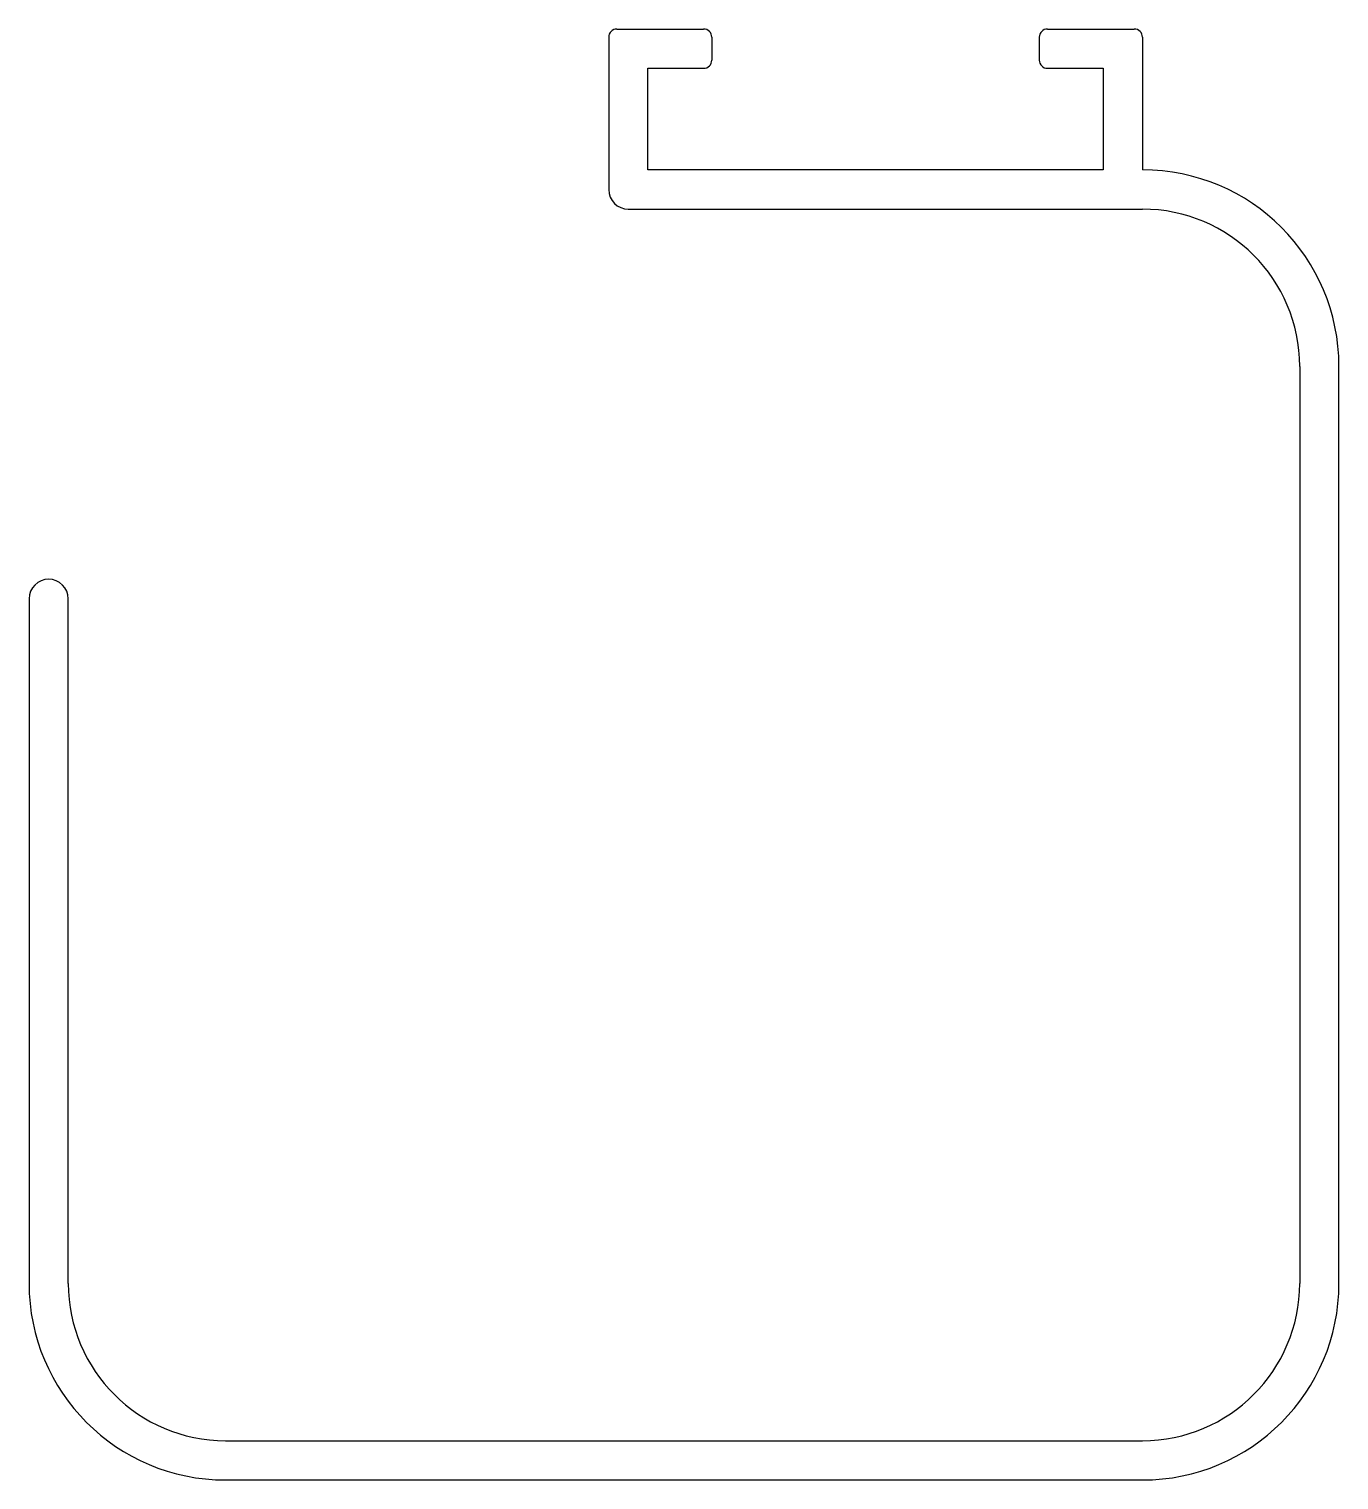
# Model space of a CAD drawing. Extents: x 2189.2 to 2229.2, y 1321 to 1365.3.
import ezdxf

# ---------------------------------------------------------------- set-up
doc = ezdxf.new("R2010")
doc.units = 0
doc.layers.get('0').update_dxf_attribs({"linetype": 'CONTINUOUS'})

msp = doc.modelspace()

# ---------------------------------------------------------------- linework, layer by layer
at = {"color": 0}
for p, q in [((2206.88, 1365.067), (2206.88, 1360.417)), ((2207.13, 1365.317), (2209.78, 1365.317)), ((2210.03, 1365.067), (2210.03, 1364.367)), ((2220.03, 1365.067), (2220.03, 1364.367)), ((2220.28, 1365.317), (2222.93, 1365.317)), ((2223.18, 1365.067), (2223.18, 1361.017)), ((2208.08, 1361.017), (2208.08, 1364.117)), ((2208.08, 1364.117), (2209.78, 1364.117)), ((2220.28, 1364.117), (2221.98, 1364.117)), ((2221.98, 1364.117), (2221.98, 1361.017)), ((2221.98, 1361.017), (2208.08, 1361.017)), ((2207.48, 1359.817), (2223.18, 1359.817)), ((2227.98, 1355.017), (2227.98, 1327.017)), ((2229.18, 1327.017), (2229.18, 1355.017)), ((2189.18, 1347.917), (2189.18, 1327.017)), ((2190.38, 1327.017), (2190.38, 1347.917)), ((2195.18, 1322.217), (2223.18, 1322.217)), ((2195.18, 1321.017), (2223.18, 1321.017))]:
    msp.add_line(p, q, dxfattribs=at)
for centre, radius, start, end in [((2207.13, 1365.067), 0.25, 90, 180), ((2209.78, 1365.067), 0.25, 0, 90), ((2220.28, 1365.067), 0.25, 90, 180), ((2222.93, 1365.067), 0.25, 0, 90), ((2209.78, 1364.367), 0.25, 270, 0), ((2220.28, 1364.367), 0.25, 180, 270), ((2223.18, 1355.017), 6, 0, 90), ((2207.48, 1360.417), 0.6, 180, 270), ((2223.18, 1355.017), 4.8, 0, 90), ((2189.78, 1347.917), 0.6, 0, 180), ((2195.18, 1327.017), 6, 180, 270), ((2195.18, 1327.017), 4.8, 180, 270), ((2223.18, 1327.017), 4.8, 270, 0), ((2223.18, 1327.017), 6, 270, 0)]:
    msp.add_arc(centre, radius, start, end, dxfattribs=at)

doc.saveas('drawing.dxf')
